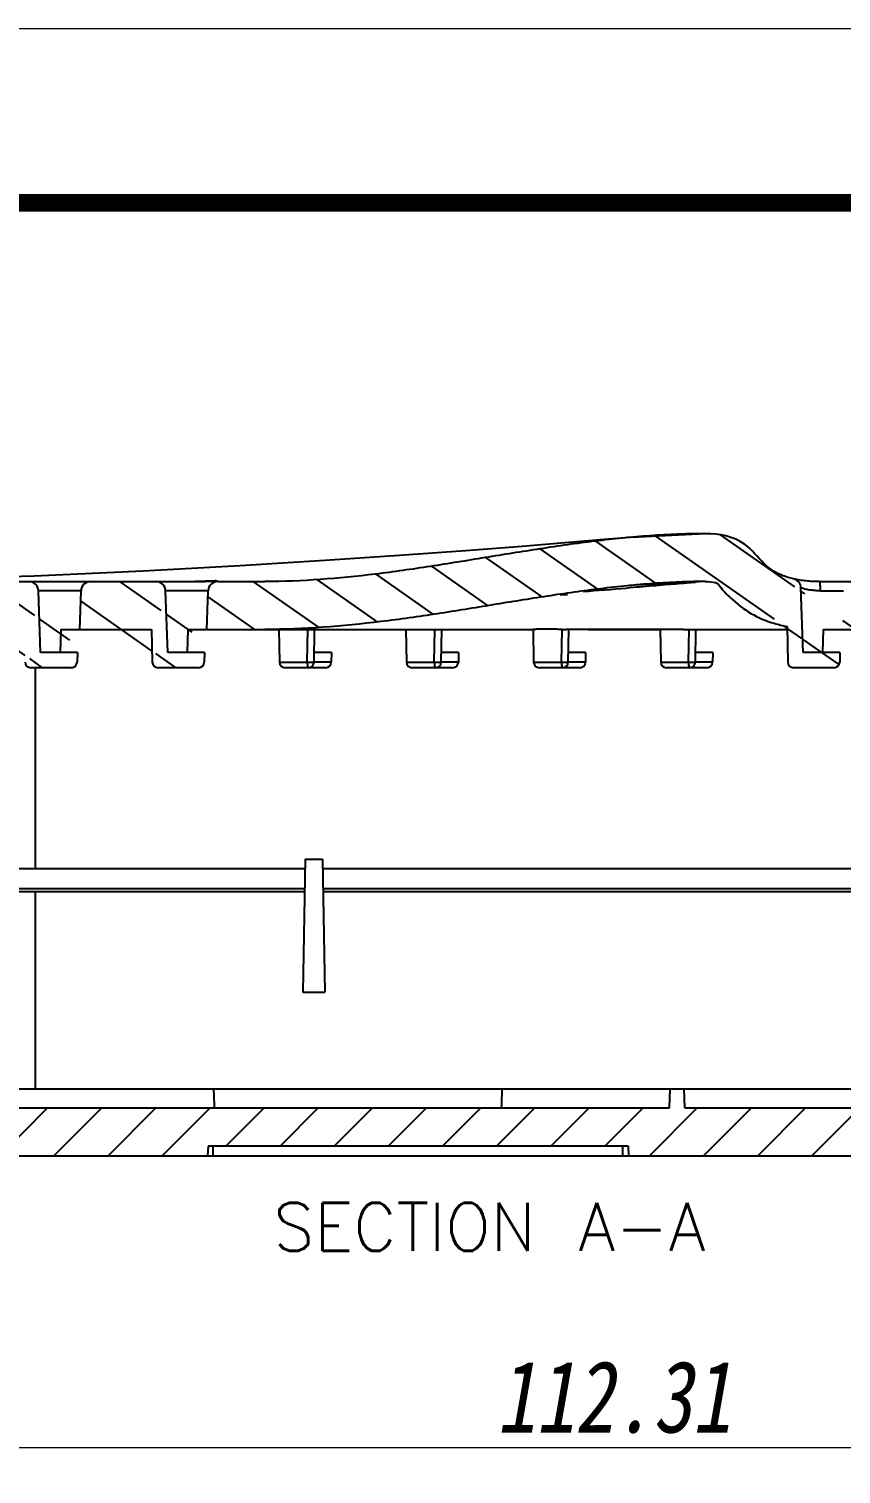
# Model space of a CAD drawing. Header units: millimetres. Extents: x 2099 to 2627, y -288 to 79.
# Drawn here: x 2435 to 2477.4, y 3.2 to 78.7 of the extents above; entities that cross this region are included whole.
import ezdxf
from ezdxf.enums import TextEntityAlignment as Align

# ---------------------------------------------------------------- set-up
doc = ezdxf.new("R2010")
doc.units = ezdxf.units.MM
doc.layers.add('06___PRT_ALL_SURFS', color=7, linetype='Continuous')
for name, color, linetype, lineweight in [('dim', 82, 'Continuous', 9), ('from', 7, 'Continuous', 13), ('hatch', 56, 'Continuous', 9)]:
    doc.layers.add(name, color=color, linetype=linetype, lineweight=lineweight)
doc.styles.add('wuwei', font='SimSun.ttf', dxfattribs={"width": 0.8, "oblique": 10})
doc.styles.add('样式 1', font='txt.shx')
doc.dimstyles.new('wuwei', dxfattribs={"dimscale": 1.5, "dimtxt": 2.5, "dimasz": 1.5, "dimexe": 0.3, "dimexo": 0.3, "dimgap": 0.5, "dimtad": 1, "dimdsep": 46, "dimtxsty": 'wuwei', "dimcen": 0, "dimclrd": 42, "dimclre": 256, "dimclrt": 256, "dimazin": 2, "dimtfac": 1, "dimtofl": 0, "dimtmove": 0, "dimatfit": 3, "dimfxl": 1, "dimlwd": 5, "dimlwe": 5, "dimarcsym": 0})

# ---------------------------------------------------------------- blocks, each defined once
blk = doc.blocks.new('*D12')
at = {"layer": 'Defpoints', "color": 0}
for p in [(2409.389, 21.296), (2521.694, 17.296), (2521.694, 4.559)]:
    blk.add_point(p, dxfattribs=at)
at = {"layer": 'dim', "color": 82, "lineweight": 5, "true_color": 0x35c922}
for p, q in [((2409.389, 20.547), (2409.389, 3.81)), ((2521.694, 16.547), (2521.694, 3.81))]:
    blk.add_line(p, q, dxfattribs=at)
at = {"layer": 'dim', "color": 42, "lineweight": 5}
blk.add_line((2412.389, 4.559), (2518.694, 4.559), dxfattribs=at)
at = {"layer": 'dim', "color": 42}
for points in [[(2412.389, 5.059), (2412.389, 4.059), (2409.389, 4.559)], [(2518.694, 5.059), (2518.694, 4.059), (2521.694, 4.559)]]:
    blk.add_solid(points, dxfattribs=at)
at = {"layer": 'dim', "color": 82, "true_color": 0x4bd605, "insert": (2465.542, 7.184), "char_height": 3.75, "attachment_point": 5, "style": 'wuwei'}
blk.add_mtext('112.31', dxfattribs=at)

msp = doc.modelspace()

# ---------------------------------------------------------------- hatches: boundary and pattern name
at = {"linetype": 'Continuous'}
h = msp.add_hatch(dxfattribs=at)
h.set_pattern_fill('DEFAULT__5', color=2, scale=2, angle=325, style=0, pattern_type=0)
h.set_pattern_definition([(325, (1952.1431, -492.6406), (1.147153, 1.638304), [])])
edge = h.paths.add_edge_path()
edge.add_line((2406.356, 49.796), (2421.709, 49.796))
edge.add_arc((2421.709, 49.296), 0.5, 2.00447, 90.00237)
edge.add_line((2422.322, 46.096), (2422.209, 49.314))
edge.add_line((2424.242, 46.096), (2422.322, 46.096))
edge.add_line((2424.242, 46.096), (2424.229, 45.589))
edge.add_arc((2423.929, 45.596), 0.3, 269.98712, 358.49131)
edge.add_line((2423.929, 45.296), (2421.814, 45.296))
edge.add_arc((2421.814, 45.596), 0.3, 181.50263, 270.00174)
edge.add_line((2421.469, 47.296), (2421.514, 45.589))
edge.add_line((2411.475, 47.296), (2421.469, 47.296))
edge.add_line((2411.475, 47.296), (2411.449, 46.796))
edge.add_line((2410.423, 46.296), (2411.449, 46.796))
edge.add_line((2410.423, 46.296), (2409.44, 46.296))
edge.add_line((2409.423, 47.296), (2409.44, 46.296))
edge.add_line((2409.423, 47.296), (2409.389, 48.296))
edge.add_line((2407.239, 48.296), (2409.389, 48.296))
edge.add_line((2407.213, 46.796), (2407.239, 48.296))
edge.add_line((2407.213, 46.796), (2405.321, 46.796))
edge.add_line((2405.357, 48.814), (2405.321, 46.796))
edge.add_spline(control_points=[(2406.356, 49.796), (2405.779, 49.796), (2405.367, 49.392), (2405.357, 48.814)], knot_values=[0, 0, 0, 0, 1, 1, 1, 1], weights=[1, 0.808834, 0.808834, 1], degree=3, periodic=0)
edge = h.paths.add_edge_path()
edge.add_line((2424.933, 49.796), (2428.349, 49.796))
edge.add_arc((2428.349, 49.296), 0.5, 2.00447, 90.00237)
edge.add_line((2428.962, 46.096), (2428.849, 49.314))
edge.add_line((2430.882, 46.096), (2428.962, 46.096))
edge.add_line((2430.882, 46.096), (2430.869, 45.589))
edge.add_arc((2430.569, 45.596), 0.3, 269.98712, 358.49131)
edge.add_line((2430.569, 45.296), (2428.454, 45.296))
edge.add_arc((2428.454, 45.596), 0.3, 181.50263, 270.00174)
edge.add_line((2428.109, 47.296), (2428.154, 45.589))
edge.add_line((2424.363, 47.296), (2428.109, 47.296))
edge.add_line((2424.363, 47.296), (2424.433, 49.314))
edge.add_arc((2424.933, 49.296), 0.5, 89.99763, 177.99553)
edge = h.paths.add_edge_path()
edge.add_line((2431.573, 49.796), (2434.989, 49.796))
edge.add_arc((2434.989, 49.296), 0.5, 2.00447, 90.00237)
edge.add_line((2435.602, 46.096), (2435.489, 49.314))
edge.add_line((2437.522, 46.096), (2435.602, 46.096))
edge.add_line((2437.522, 46.096), (2437.509, 45.589))
edge.add_arc((2437.209, 45.596), 0.3, 269.98712, 358.49131)
edge.add_line((2437.209, 45.296), (2435.094, 45.296))
edge.add_arc((2435.094, 45.596), 0.3, 181.50263, 270.00174)
edge.add_line((2434.749, 47.296), (2434.794, 45.589))
edge.add_line((2431.003, 47.296), (2434.749, 47.296))
edge.add_line((2431.003, 47.296), (2431.073, 49.314))
edge.add_arc((2431.573, 49.296), 0.5, 89.99763, 177.99553)
edge = h.paths.add_edge_path()
edge.add_line((2438.213, 49.796), (2441.629, 49.796))
edge.add_arc((2441.629, 49.296), 0.5, 2.00447, 90.00237)
edge.add_line((2442.242, 46.096), (2442.129, 49.314))
edge.add_line((2444.162, 46.096), (2442.242, 46.096))
edge.add_line((2444.162, 46.096), (2444.149, 45.589))
edge.add_arc((2443.849, 45.596), 0.3, 269.98712, 358.49131)
edge.add_line((2443.849, 45.296), (2441.734, 45.296))
edge.add_arc((2441.734, 45.596), 0.3, 181.50263, 270.00174)
edge.add_line((2441.389, 47.296), (2441.434, 45.589))
edge.add_line((2437.643, 47.296), (2441.389, 47.296))
edge.add_line((2437.643, 47.296), (2437.713, 49.314))
edge.add_arc((2438.213, 49.296), 0.5, 89.99763, 177.99553)
edge = h.paths.add_edge_path()
edge.add_line((2444.853, 49.796), (2447.321, 49.796))
edge.add_spline(control_points=[(2470.321, 52.296), (2470.291, 52.296), (2470.231, 52.296), (2470.11, 52.296), (2469.9, 52.294), (2469.599, 52.29), (2469.238, 52.281), (2468.757, 52.265), (2468.156, 52.237), (2467.195, 52.176), (2465.996, 52.072), (2464.558, 51.911), (2463.123, 51.72), (2461.21, 51.437), (2458.821, 51.046), (2455.955, 50.578), (2452.128, 50.031), (2449.249, 49.796), (2447.321, 49.796)], knot_values=[0, 0, 0, 0, 0.003906, 0.007812, 0.015625, 0.03125, 0.046875, 0.0625, 0.09375, 0.125, 0.1875, 0.25, 0.3125, 0.375, 0.5, 0.625, 0.75, 1, 1, 1, 1], degree=3, periodic=0)
edge.add_spline(control_points=[(2474.934, 49.936), (2474.836, 49.959), (2474.611, 50.017), (2474.282, 50.134), (2473.842, 50.347), (2473.209, 50.849), (2472.545, 51.837), (2471.327, 52.296), (2470.321, 52.296)], knot_values=[0, 0, 0, 0, 0.059229, 0.137627, 0.216024, 0.372819, 0.68641, 1, 1, 1, 1], degree=3, periodic=0)
edge.add_arc((2474.824, 49.448), 0.5, 2.00397, 77.25396)
edge.add_line((2475.442, 46.096), (2475.324, 49.466))
edge.add_line((2477.355, 46.096), (2475.442, 46.096))
edge.add_line((2477.355, 46.096), (2477.346, 45.591))
edge.add_arc((2477.046, 45.596), 0.3, 269.98692, 358.99135)
edge.add_line((2477.046, 45.296), (2474.936, 45.296))
edge.add_arc((2474.936, 45.596), 0.3, 181.00262, 270.00177)
edge.add_line((2474.604, 47.45), (2474.636, 45.591))
edge.add_spline(control_points=[(2470.321, 49.796), (2470.633, 49.796), (2470.949, 49.717), (2470.893, 49.74), (2471.021, 49.645), (2471.527, 49.003), (2472.702, 48.054), (2473.749, 47.645), (2474.377, 47.494), (2474.604, 47.45)], knot_values=[0, 0, 0, 0, 0.152262, 0.304525, 0.456787, 0.60905, 0.761312, 0.913574, 1, 1, 1, 1], degree=3, periodic=0)
edge.add_spline(control_points=[(2470.321, 49.796), (2470.293, 49.796), (2470.237, 49.796), (2470.125, 49.796), (2469.929, 49.794), (2469.648, 49.79), (2469.31, 49.782), (2468.859, 49.766), (2468.293, 49.74), (2467.384, 49.681), (2466.242, 49.582), (2464.861, 49.427), (2463.469, 49.243), (2461.598, 48.967), (2459.229, 48.581), (2456.336, 48.106), (2452.408, 47.543), (2449.376, 47.296), (2447.312, 47.296)], knot_values=[0, 0, 0, 0, 0.003906, 0.007812, 0.015625, 0.03125, 0.046875, 0.0625, 0.09375, 0.125, 0.1875, 0.25, 0.3125, 0.375, 0.5, 0.625, 0.75, 1, 1, 1, 1], degree=3, periodic=0)
edge.add_line((2444.283, 47.296), (2447.312, 47.296))
edge.add_line((2444.283, 47.296), (2444.353, 49.314))
edge.add_arc((2444.853, 49.296), 0.5, 89.99763, 177.99553)
edge = h.paths.add_edge_path()
edge.add_line((2478.053, 49.796), (2481.469, 49.796))
edge.add_arc((2481.469, 49.296), 0.5, 2.00447, 90.00237)
edge.add_line((2482.082, 46.096), (2481.969, 49.314))
edge.add_line((2483.995, 46.096), (2482.082, 46.096))
edge.add_line((2483.995, 46.096), (2483.986, 45.591))
edge.add_arc((2483.686, 45.596), 0.3, 269.98692, 358.99135)
edge.add_line((2483.686, 45.296), (2481.576, 45.296))
edge.add_arc((2481.576, 45.596), 0.3, 181.00262, 270.00177)
edge.add_line((2481.247, 47.296), (2481.276, 45.591))
edge.add_line((2477.483, 47.296), (2481.247, 47.296))
edge.add_line((2477.483, 47.296), (2477.553, 49.314))
edge.add_arc((2478.053, 49.296), 0.5, 89.99763, 177.99553)
edge = h.paths.add_edge_path()
edge.add_spline(control_points=[(2485.321, 49.796), (2493.581, 49.796), (2501.483, 47.394), (2508.344, 42.796)], knot_values=[0, 0, 0, 0, 1, 1, 1, 1], weights=[1, 0.97117, 0.97117, 1], degree=3, periodic=0)
edge.add_line((2508.38, 38.717), (2508.344, 42.796))
edge.add_spline(control_points=[(2508.002, 39.001), (2508.128, 38.907), (2508.254, 38.812), (2508.38, 38.717)], knot_values=[0, 0, 0, 0, 1, 1, 1, 1], weights=[1, 0.999987, 0.999987, 1], degree=3, periodic=0)
edge.add_line((2506.359, 41.11), (2508.002, 39.001))
edge.add_spline(control_points=[(2485.321, 47.296), (2492.834, 47.296), (2500.042, 45.177), (2506.359, 41.11)], knot_values=[0, 0, 0, 0, 1, 1, 1, 1], weights=[1, 0.972916, 0.972916, 1], degree=3, periodic=0)
edge.add_line((2484.123, 47.296), (2485.321, 47.296))
edge.add_line((2484.123, 47.296), (2484.193, 49.314))
edge.add_arc((2484.693, 49.296), 0.5, 89.99763, 177.99553)
edge.add_line((2484.693, 49.796), (2485.321, 49.796))
edge = h.paths.add_edge_path()
edge.add_spline(control_points=[(2517.995, 33.796), (2520.86, 30.105), (2523.065, 25.985), (2524.547, 21.554)], knot_values=[0, 0, 0, 0, 1, 1, 1, 1], weights=[1, 0.990541, 0.990541, 1], degree=3, periodic=0)
edge.add_line((2524.547, 21.554), (2526.366, 16.114))
edge.add_spline(control_points=[(2526.366, 16.114), (2526.604, 15.404), (2526.166, 14.796), (2525.418, 14.796)], knot_values=[0, 0, 0, 0, 1, 1, 1, 1], weights=[1, 0.72287, 0.72287, 1], degree=3, periodic=0)
edge.add_line((2524.171, 14.796), (2525.418, 14.796))
edge.add_line((2523.369, 17.192), (2524.171, 14.796))
edge.add_line((2523.335, 19.171), (2523.369, 17.192))
edge.add_line((2523.335, 19.171), (2523.009, 19.496))
edge.add_line((2523.009, 19.496), (2521.629, 19.496))
edge.add_line((2521.629, 19.496), (2521.6, 17.796))
edge.add_line((2521.6, 17.796), (2520.129, 17.796))
edge.add_line((2520.129, 17.796), (2519.986, 26.001))
edge.add_line((2519.928, 26.115), (2519.986, 26.001))
edge.add_line((2519.928, 26.115), (2517.993, 27.96))
edge.add_line((2517.945, 28.041), (2517.993, 27.96))
edge.add_line((2517.945, 28.041), (2517.995, 33.796))
h = msp.add_hatch(dxfattribs=at)
h.set_pattern_fill('DEFAULT__4', color=2, scale=2, angle=45, style=0, pattern_type=0)
h.set_pattern_definition([(45, (1952.1431, -492.6406), (-1.4142136, 1.4142136), [])])
edge = h.paths.add_edge_path()
edge.add_spline(control_points=[(2485.321, 19.796), (2488.989, 19.796), (2492.264, 18.147), (2494.448, 15.201)], knot_values=[0, 0, 0, 0, 1, 1, 1, 1], weights=[1, 0.92878, 0.92878, 1], degree=3, periodic=0)
edge.add_line((2466.321, 19.796), (2485.321, 19.796))
edge.add_line((2466.295, 20.296), (2466.321, 19.796))
edge.add_line((2466.295, 20.296), (2444.348, 20.296))
edge.add_line((2444.348, 20.296), (2444.321, 19.796))
edge.add_line((2406.356, 19.796), (2444.321, 19.796))
edge.add_spline(control_points=[(2406.356, 19.796), (2405.779, 19.796), (2405.367, 20.201), (2405.357, 20.779)], knot_values=[0, 0, 0, 0, 1, 1, 1, 1], weights=[1, 0.808834, 0.808834, 1], degree=3, periodic=0)
edge.add_line((2405.357, 20.779), (2405.321, 22.796))
edge.add_line((2407.199, 22.796), (2405.321, 22.796))
edge.add_line((2407.199, 22.796), (2407.239, 21.296))
edge.add_line((2407.239, 21.296), (2409.389, 21.296))
edge.add_line((2409.441, 23.296), (2409.389, 21.296))
edge.add_line((2410.889, 23.296), (2409.441, 23.296))
edge.add_line((2410.889, 23.296), (2411.889, 22.336))
edge.add_line((2411.889, 22.296), (2411.889, 22.336))
edge.add_line((2411.889, 22.296), (2426.457, 22.296))
edge.add_line((2426.457, 22.296), (2426.492, 23.296))
edge.add_line((2426.492, 23.296), (2427.222, 23.296))
edge.add_line((2427.257, 22.296), (2427.222, 23.296))
edge.add_line((2427.257, 22.296), (2468.457, 22.296))
edge.add_line((2468.457, 22.296), (2468.492, 23.296))
edge.add_line((2468.492, 23.296), (2469.222, 23.296))
edge.add_line((2469.257, 22.296), (2469.222, 23.296))
edge.add_line((2469.257, 22.296), (2485.321, 22.296))
edge.add_spline(control_points=[(2485.321, 22.296), (2489.51, 22.296), (2493.302, 20.518), (2495.98, 17.296)], knot_values=[0, 0, 0, 0, 1, 1, 1, 1], weights=[1, 0.936893, 0.936893, 1], degree=3, periodic=0)
edge.add_line((2521.694, 17.296), (2495.98, 17.296))
edge.add_line((2521.694, 17.296), (2521.724, 18.991))
edge.add_line((2522.029, 19.296), (2521.724, 18.991))
edge.add_line((2522.929, 19.296), (2522.029, 19.296))
edge.add_line((2522.929, 19.296), (2523.199, 19.027))
edge.add_line((2523.229, 17.296), (2523.199, 19.027))
edge.add_line((2523.229, 17.296), (2524.065, 14.796))
edge.add_line((2495.252, 14.796), (2524.065, 14.796))
edge.add_spline(control_points=[(2494.448, 15.201), (2494.641, 14.942), (2494.929, 14.796), (2495.252, 14.796)], knot_values=[0, 0, 0, 0, 1, 1, 1, 1], weights=[1, 0.92878, 0.92878, 1], degree=3, periodic=0)

# ---------------------------------------------------------------- linework, layer by layer
at = {"color": 7, "linetype": 'Continuous'}
for p, q in [((2470.321, 52.296), (2466.49, 52.1)), ((2435.257, 50.085), (2429.966, 49.907)), ((2406.356, 49.796), (2444.184, 49.796)), ((2437.713, 49.314), (2435.489, 49.314)), ((2435.602, 46.096), (2435.489, 49.314)), ((2435.602, 46.096), (2435.489, 49.314)), ((2437.643, 47.296), (2437.713, 49.314)), ((2437.643, 47.296), (2437.713, 49.314)), ((2438.213, 49.796), (2441.629, 49.796)), ((2444.353, 49.314), (2442.129, 49.314)), ((2442.242, 46.096), (2442.129, 49.314)), ((2442.242, 46.096), (2442.129, 49.314)), ((2444.283, 47.296), (2444.353, 49.314)), ((2444.283, 47.296), (2444.353, 49.314)), ((2444.853, 49.796), (2447.321, 49.796)), ((2444.853, 49.796), (2447.321, 49.796)), ((2462.75, 49.103), (2463.118, 49.129)), ((2466.736, 49.498), (2466.202, 49.456)), ((2470.321, 49.796), (2466.727, 49.609)), ((2468.204, 49.618), (2468.071, 49.607)), ((2468.503, 49.642), (2468.204, 49.618)), ((2469.805, 49.752), (2469.356, 49.714)), ((2475.442, 46.096), (2475.324, 49.466)), ((2475.442, 46.096), (2475.324, 49.466)), ((2476.275, 49.796), (2485.321, 49.796)), ((2476.328, 49.314), (2477.553, 49.314)), ((2436.654, 47.296), (2436.622, 46.096)), ((2436.654, 47.296), (2441.389, 47.296)), ((2437.643, 47.296), (2441.389, 47.296)), ((2441.389, 47.296), (2441.434, 45.589)), ((2441.389, 47.296), (2441.434, 45.589)), ((2443.294, 47.296), (2443.262, 46.096)), ((2443.294, 47.296), (2444.246, 47.296)), ((2444.283, 47.296), (2461.338, 47.296)), ((2444.283, 47.296), (2447.312, 47.296)), ((2448.046, 47.296), (2448.076, 45.591)), ((2449.528, 45.591), (2449.564, 47.296)), ((2449.886, 45.591), (2449.916, 47.296)), ((2454.686, 47.296), (2454.716, 45.591)), ((2456.168, 45.591), (2456.204, 47.296)), ((2456.526, 45.591), (2456.556, 47.296)), ((2461.326, 47.296), (2461.356, 45.591)), ((2462.808, 45.591), (2462.845, 47.298)), ((2467.984, 47.296), (2463.06, 47.296)), ((2463.166, 45.591), (2463.196, 47.296)), ((2467.966, 47.296), (2467.996, 45.591)), ((2469.19, 47.296), (2474.606, 47.296)), ((2469.448, 45.591), (2469.484, 47.296)), ((2469.806, 45.591), (2469.836, 47.296)), ((2474.604, 47.45), (2474.636, 45.591)), ((2474.604, 47.45), (2474.636, 45.591)), ((2476.476, 47.296), (2476.455, 46.096)), ((2476.476, 47.296), (2481.247, 47.296)), ((2437.522, 46.096), (2435.602, 46.096)), ((2437.522, 46.096), (2435.602, 46.096)), ((2437.522, 46.096), (2437.509, 45.589)), ((2437.522, 46.096), (2437.509, 45.589)), ((2444.162, 46.096), (2442.242, 46.096)), ((2444.162, 46.096), (2442.242, 46.096)), ((2444.162, 46.096), (2444.149, 45.589)), ((2444.162, 46.096), (2444.149, 45.589)), ((2450.795, 46.096), (2449.895, 46.096)), ((2450.795, 46.096), (2450.786, 45.591)), ((2457.435, 46.096), (2456.535, 46.096)), ((2457.435, 46.096), (2457.426, 45.591)), ((2464.075, 46.096), (2463.175, 46.096)), ((2464.075, 46.096), (2464.066, 45.591)), ((2470.715, 46.096), (2469.815, 46.096)), ((2470.715, 46.096), (2470.706, 45.591)), ((2477.355, 46.096), (2475.442, 46.096)), ((2477.355, 46.096), (2475.442, 46.096)), ((2477.355, 46.096), (2477.346, 45.591)), ((2477.355, 46.096), (2477.346, 45.591)), ((2448.076, 45.591), (2449.528, 45.591)), ((2450.786, 45.591), (2449.886, 45.591)), ((2454.716, 45.591), (2456.168, 45.591)), ((2457.426, 45.591), (2456.526, 45.591)), ((2461.356, 45.591), (2462.808, 45.591)), ((2464.066, 45.591), (2463.166, 45.591)), ((2467.996, 45.591), (2469.448, 45.591)), ((2470.706, 45.591), (2469.806, 45.591)), ((2437.209, 45.296), (2435.094, 45.296)), ((2437.209, 45.296), (2435.094, 45.296)), ((2435.321, 45.296), (2435.321, 34.796)), ((2443.849, 45.296), (2441.734, 45.296)), ((2443.849, 45.296), (2441.734, 45.296)), ((2450.487, 45.296), (2448.376, 45.296)), ((2457.127, 45.296), (2455.016, 45.296)), ((2463.767, 45.296), (2461.656, 45.296)), ((2470.407, 45.296), (2468.296, 45.296)), ((2477.046, 45.296), (2474.936, 45.296)), ((2477.046, 45.296), (2474.936, 45.296)), ((2449.413, 34.796), (2420.12, 34.796)), ((2449.421, 35.296), (2449.3, 28.341)), ((2449.421, 35.296), (2450.321, 35.296)), ((2450.321, 35.296), (2450.443, 28.341)), ((2482.313, 34.796), (2450.33, 34.796)), ((2449.392, 33.596), (2420.11, 33.596)), ((2449.392, 33.746), (2420.111, 33.746)), ((2435.321, 33.596), (2435.321, 23.296)), ((2482.292, 33.746), (2450.351, 33.746)), ((2482.292, 33.596), (2450.351, 33.596)), ((2449.3, 28.341), (2450.443, 28.341)), ((2409.441, 23.296), (2484.426, 23.296)), ((2444.63, 23.296), (2444.659, 22.463)), ((2459.7, 23.296), (2459.671, 22.463)), ((2468.457, 22.296), (2468.492, 23.296)), ((2468.457, 22.296), (2468.492, 23.296)), ((2468.492, 23.296), (2469.222, 23.296)), ((2469.257, 22.296), (2469.222, 23.296)), ((2469.257, 22.296), (2469.222, 23.296)), ((2427.257, 22.296), (2468.457, 22.296)), ((2427.257, 22.296), (2468.457, 22.296)), ((2444.659, 22.463), (2444.665, 22.296)), ((2459.671, 22.463), (2459.665, 22.296)), ((2469.257, 22.296), (2485.321, 22.296)), ((2469.257, 22.296), (2485.321, 22.296)), ((2406.356, 19.796), (2485.321, 19.796)), ((2406.356, 19.796), (2444.321, 19.796)), ((2444.348, 20.296), (2444.321, 19.796)), ((2444.348, 20.296), (2444.321, 19.796)), ((2466.295, 20.296), (2444.348, 20.296)), ((2466.295, 20.296), (2444.348, 20.296)), ((2444.621, 19.796), (2444.621, 20.296)), ((2466.021, 19.796), (2466.021, 20.296)), ((2466.295, 20.296), (2466.321, 19.796)), ((2466.295, 20.296), (2466.321, 19.796)), ((2466.321, 19.796), (2485.321, 19.796))]:
    msp.add_line(p, q, dxfattribs=at)
for points in [[(2466.489, 52.113), (2466.166, 52.084), (2465.043, 51.987), (2463.202, 51.833), (2460.763, 51.637), (2457.797, 51.41), (2454.351, 51.161), (2450.446, 50.896), (2446.023, 50.622), (2440.95, 50.343), (2435.257, 50.085)], [(2444.407, 49.803), (2444.264, 49.799), (2444.1, 49.797), (2443.986, 49.796)], [(2444.694, 49.815), (2444.623, 49.811), (2444.527, 49.806), (2444.407, 49.803)], [(2444.763, 49.82), (2444.763, 49.82), (2444.741, 49.818), (2444.694, 49.815)]]:
    msp.add_lwpolyline(points, dxfattribs=at)
for centre, radius, start, end in [((2474.824, 49.448), 0.5, 2.00397, 77.25396), ((2474.824, 49.448), 0.5, 2.00397, 77.25396), ((2434.989, 49.296), 0.5, 2.00447, 90.00237), ((2434.989, 49.296), 0.5, 2.00447, 90.00237), ((2438.213, 49.296), 0.5, 89.99763, 177.99553), ((2438.213, 49.296), 0.5, 89.99763, 177.99553), ((2441.629, 49.296), 0.5, 2.00447, 90.00237), ((2441.629, 49.296), 0.5, 2.00447, 90.00237), ((2442.708, 78.34), 28.544, 270.04535, 271.05313), ((2444.853, 49.296), 0.5, 89.99763, 177.99553), ((2444.853, 49.296), 0.5, 89.99763, 177.99553), ((2397.723, 909.762), 863.027, 274.400477, 274.55101), ((2435.094, 45.596), 0.3, 181.50263, 270.00174), ((2435.094, 45.596), 0.3, 181.50263, 270.00174), ((2437.209, 45.596), 0.3, 269.98712, 358.49131), ((2437.209, 45.596), 0.3, 269.98712, 358.49131), ((2441.734, 45.596), 0.3, 181.50263, 270.00174), ((2441.734, 45.596), 0.3, 181.50263, 270.00174), ((2443.849, 45.596), 0.3, 269.98712, 358.49131), ((2443.849, 45.596), 0.3, 269.98712, 358.49131), ((2448.376, 45.596), 0.3, 181, 270), ((2449.587, 45.596), 0.3, 270, 359), ((2450.487, 45.596), 0.3, 270, 359), ((2455.016, 45.596), 0.3, 181, 270), ((2456.227, 45.596), 0.3, 270, 359), ((2457.127, 45.596), 0.3, 270, 359), ((2461.656, 45.596), 0.3, 181, 270), ((2462.867, 45.596), 0.3, 270, 359), ((2463.767, 45.596), 0.3, 270, 359), ((2468.296, 45.596), 0.3, 181, 270), ((2469.507, 45.596), 0.3, 270, 359), ((2470.407, 45.596), 0.3, 270, 359), ((2474.936, 45.596), 0.3, 181.00262, 270.00177), ((2474.936, 45.596), 0.3, 181.00262, 270.00177), ((2477.046, 45.596), 0.3, 269.98692, 358.99135), ((2477.046, 45.596), 0.3, 269.98692, 358.99135)]:
    msp.add_arc(centre, radius, start, end, dxfattribs=at)
for points, start_tangent, end_tangent in [([(2470.321, 52.296), (2470.231, 52.296), (2470.141, 52.296), (2469.96, 52.295), (2469.599, 52.289), (2469.238, 52.28), (2468.877, 52.268), (2468.156, 52.235), (2467.435, 52.189), (2465.996, 52.066), (2464.559, 51.906), (2463.123, 51.717), (2461.688, 51.505), (2458.821, 51.046), (2455.954, 50.587), (2453.084, 50.187), (2447.321, 49.796)], (-1, 0), (-1, 0)), ([(2466.489, 52.113), (2465.996, 52.066), (2464.559, 51.906), (2463.123, 51.717), (2461.688, 51.505), (2458.821, 51.046), (2455.954, 50.587), (2453.084, 50.187), (2447.321, 49.796)], (-0.995954, -0.089863), (-1, 0)), ([(2474.934, 49.936), (2474.645, 50.012), (2474.286, 50.14), (2473.959, 50.3), (2473.406, 50.724), (2472.373, 51.754), (2470.321, 52.296)], (-0.975355, 0.220642), (-1, 0)), ([(2474.934, 49.936), (2474.645, 50.012), (2474.286, 50.14), (2473.959, 50.3), (2473.406, 50.724), (2472.373, 51.754), (2470.321, 52.296)], (-0.975355, 0.220642), (-1, 0)), ([(2443.677, 49.811), (2444.048, 49.822), (2444.365, 49.831)], (0.999726, 0.023425), (0.999868, -0.016238)), ([(2444.365, 49.831), (2444.63, 49.836), (2444.802, 49.835), (2444.817, 49.826), (2444.66, 49.812)], (0.999868, -0.016238), (-0.998964, 0.045513)), ([(2476.275, 49.796), (2476.138, 49.797), (2475.991, 49.801), (2475.836, 49.808), (2475.675, 49.82), (2475.511, 49.836), (2475.35, 49.856), (2475.2, 49.881), (2475.07, 49.906), (2474.974, 49.927), (2474.934, 49.936)], (-0.999999, -0.00123), (-0.973893, 0.227007)), ([(2443.232, 49.801), (2443.677, 49.811)], (0.999844, 0.017657), (0.999726, 0.023425)), ([(2444.35, 49.801), (2443.986, 49.796)], (-0.997456, -0.071291), (-0.999986, 0.005369)), ([(2444.66, 49.812), (2444.35, 49.801)], (-0.998964, 0.045513), (-0.997456, -0.071291)), ([(2470.321, 49.796), (2470.237, 49.796), (2470.153, 49.796), (2469.985, 49.795), (2469.647, 49.79), (2469.31, 49.781), (2468.971, 49.77), (2468.292, 49.738), (2467.611, 49.694), (2466.241, 49.576), (2464.859, 49.422), (2463.467, 49.239), (2462.063, 49.033), (2459.22, 48.579), (2456.327, 48.115), (2453.38, 47.703), (2447.312, 47.296)], (-1, 0), (-1, 0)), ([(2466.726, 49.622), (2466.241, 49.576), (2464.859, 49.422), (2463.467, 49.239), (2462.063, 49.033), (2459.22, 48.579), (2456.327, 48.115), (2453.38, 47.703), (2447.312, 47.296)], (-0.995942, -0.090003), (-1, 0)), ([(2468.071, 49.607), (2466.736, 49.498)], (-0.996636, -0.081955), (-0.996791, -0.080053)), ([(2469.356, 49.714), (2469.061, 49.689), (2468.503, 49.642)], (-0.996459, -0.084079), (-0.996581, -0.082627)), ([(2470.321, 49.796), (2470.861, 49.741), (2470.924, 49.72), (2471.084, 49.554), (2471.638, 48.952), (2472.71, 48.133), (2473.921, 47.616), (2474.604, 47.45)], (1, 0), (0.981734, -0.190257)), ([(2470.321, 49.796), (2470.861, 49.741), (2470.924, 49.72), (2471.084, 49.554), (2471.638, 48.952), (2472.71, 48.133), (2473.921, 47.616), (2474.604, 47.45)], (1, 0), (0.981734, -0.190257)), ([(2476.328, 49.314), (2476.227, 49.315), (2476.119, 49.319), (2476.005, 49.327), (2475.886, 49.339), (2475.764, 49.356), (2475.643, 49.378), (2475.529, 49.404), (2475.43, 49.432), (2475.356, 49.455), (2475.324, 49.466)], (-0.999998, -0.001769), (-0.946055, 0.324006)), ([(2476.275, 49.796), (2476.3, 49.732), (2476.319, 49.556), (2476.327, 49.314)], (1, 0), (0.003602, -0.999994)), ([(2462.845, 47.298), (2462.562, 47.302), (2462.294, 47.307), (2462.049, 47.309), (2461.832, 47.309), (2461.648, 47.307), (2461.502, 47.303), (2461.397, 47.298), (2461.338, 47.296)], (-0.999935, 0.011415), (-1, 0)), ([(2462.845, 47.298), (2462.953, 47.297), (2463.06, 47.296)], (0.999935, -0.011415), (1, 0)), ([(2469.19, 47.296), (2468.766, 47.299), (2468.4, 47.301), (2468.129, 47.299), (2467.984, 47.296)], (-1, 0), (-1, 0)), ([(2449.528, 45.591), (2449.659, 45.589), (2449.777, 45.588), (2449.858, 45.589), (2449.886, 45.591)], (0.999765, -0.021693), (0.017453, 0.999848)), ([(2449.528, 45.591), (2449.535, 45.448), (2449.557, 45.337), (2449.587, 45.296)], (0.003419, -0.999994), (1, 0)), ([(2456.168, 45.591), (2456.299, 45.589), (2456.417, 45.588), (2456.498, 45.589), (2456.526, 45.591)], (0.999765, -0.021693), (0.017453, 0.999848)), ([(2456.168, 45.591), (2456.175, 45.448), (2456.197, 45.337), (2456.227, 45.296)], (0.003419, -0.999994), (1, 0)), ([(2462.808, 45.591), (2462.939, 45.589), (2463.057, 45.588), (2463.138, 45.589), (2463.166, 45.591)], (0.999765, -0.021693), (0.017453, 0.999848)), ([(2462.808, 45.591), (2462.815, 45.448), (2462.837, 45.337), (2462.867, 45.296)], (0.003419, -0.999994), (1, 0)), ([(2469.448, 45.591), (2469.579, 45.589), (2469.697, 45.588), (2469.778, 45.589), (2469.806, 45.591)], (0.999765, -0.021693), (0.017453, 0.999848)), ([(2469.448, 45.591), (2469.455, 45.448), (2469.477, 45.337), (2469.507, 45.296)], (0.003419, -0.999994), (1, 0))]:
    msp.add_spline(points, degree=3, dxfattribs=dict(at, start_tangent=start_tangent, end_tangent=end_tangent))
at = {"layer": '06___PRT_ALL_SURFS', "color": 7, "linetype": 'Continuous'}
for p, q in [((2450.923, 47.296), (2454.686, 47.296)), ((2457.563, 47.296), (2461.326, 47.296)), ((2464.203, 47.296), (2467.966, 47.296)), ((2470.843, 47.296), (2474.606, 47.296))]:
    msp.add_line(p, q, dxfattribs=at)
at = {"layer": 'from'}
msp.add_lwpolyline([(2099.353, -287.775), (2626.679, -287.775), (2626.679, 78.669), (2099.353, 78.669)], close=True, dxfattribs=at)
at = {"layer": 'from', "const_width": 0.909}
msp.add_lwpolyline([(2108.441, -278.687), (2108.441, 69.581), (2617.591, 69.581), (2617.591, -278.687), (2108.441, -278.687)], dxfattribs=at)

# ---------------------------------------------------------------- texts
at = {"layer": 'hatch', "color": 6, "style": '样式 1'}
msp.add_text('SECTION A-A', height=2.5, dxfattribs=at).set_placement((2459.046, 16.082), align=Align.MIDDLE)

# ---------------------------------------------------------------- dimensions: what is measured, and where the dimension line sits
at = {"layer": 'dim'}
dim = msp.add_linear_dim(base=(2521.6943, 4.5592), p1=(2409.3888, 21.2964), p2=(2521.6943, 17.2964), dimstyle='wuwei', override={"dimasz": 2, "dimexe": 0.49975, "dimexo": 0.49975, "dimgap": 0.49975}, dxfattribs=at)
dim.commit()
dim.dimension.update_dxf_attribs({"geometry": '*D12', "text_midpoint": (2465.5415, 7.1838)})

doc.saveas('drawing.dxf')
